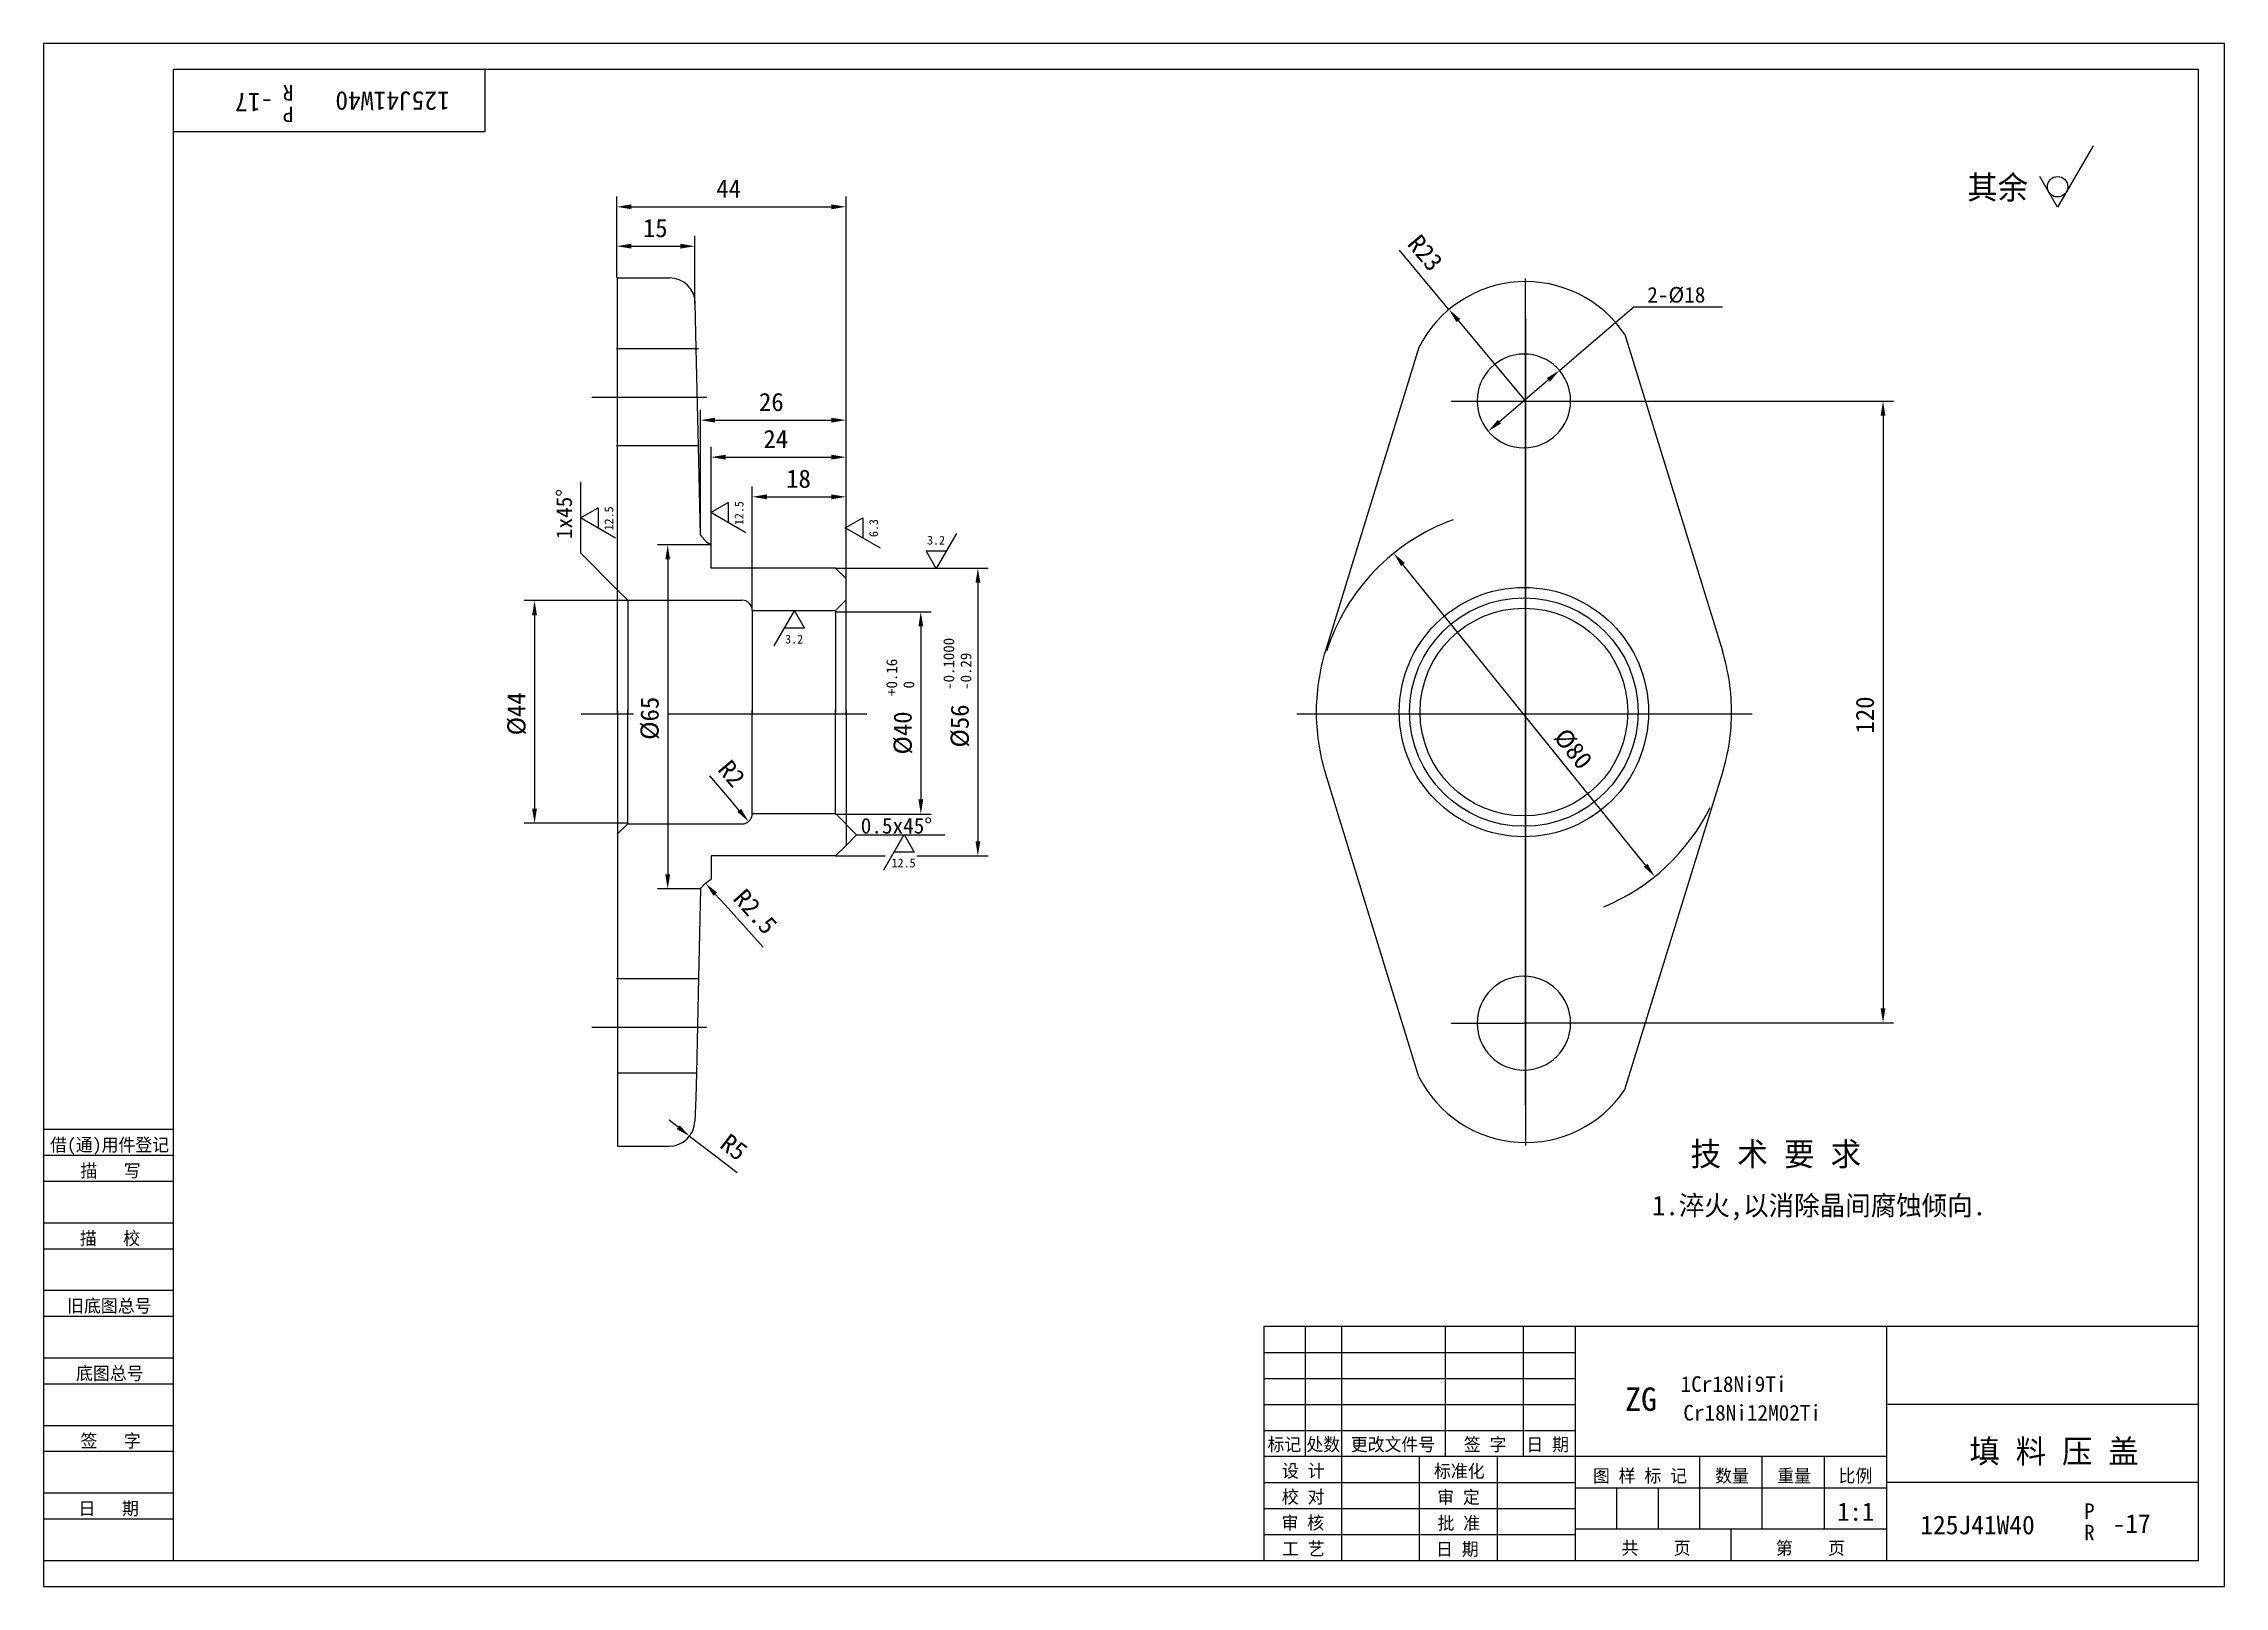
# Model space of a CAD drawing. Header units: metres. Extents: x 0 to 420, y 0 to 297.
import ezdxf

# ---------------------------------------------------------------- set-up
doc = ezdxf.new("R2010")
doc.units = ezdxf.units.M
for name, color, linetype in [('C', 6, 'Continuous'), ('D', 1, 'Continuous'), ('FL', 5, 'Continuous'), ('T', 7, 'Continuous'), ('TL', 4, 'Continuous')]:
    doc.layers.add(name, color=color, linetype=linetype)

# ---------------------------------------------------------------- blocks, each defined once
blk = doc.blocks.new('TUKUN3')
at = {"layer": 'FL'}
for p, q in [((420, 297), (0, 297)), ((0, 297), (0, 0)), ((420, 0), (420, 297)), ((0, 78), (25, 78)), ((0, 70), (25, 70)), ((0, 65), (25, 65)), ((0, 57), (25, 57)), ((0, 52), (25, 52)), ((243, 25), (243, 50)), ((250, 5), (250, 50)), ((270, 25), (270, 50)), ((285, 25), (285, 50)), ((0, 44), (25, 44)), ((235, 45), (295, 45)), ((0, 39), (25, 39)), ((235, 40), (295, 40)), ((235, 35), (295, 35)), ((0, 31), (25, 31)), ((235, 30), (295, 30)), ((0, 26), (25, 26)), ((280, 5), (280, 25)), ((0, 18), (25, 18)), ((235, 20), (295, 20)), ((0, 13), (25, 13)), ((235, 15), (295, 15)), ((235, 10), (295, 10)), ((0, 0), (420, 0))]:
    blk.add_line(p, q, dxfattribs=at)
at = {"layer": 'TL'}
for p, q in [((415, 292), (25, 292)), ((25, 5), (25, 292)), ((85, 292), (85, 280)), ((415, 5), (415, 292)), ((85, 280), (25, 280)), ((0, 88), (25, 88)), ((0, 83), (25, 83)), ((415, 50), (235, 50)), ((235, 50), (235, 5)), ((295, 5), (295, 50)), ((355, 5), (355, 50)), ((415, 35), (355, 35)), ((355, 25), (235, 25)), ((265, 5), (265, 25)), ((319, 11), (319, 25)), ((331, 11), (331, 25)), ((343, 11), (343, 25)), ((295, 19), (355, 19)), ((303, 11), (303, 19)), ((311, 11), (311, 19)), ((415, 20), (355, 20)), ((355, 11), (295, 11)), ((325, 5), (325, 11)), ((0, 5), (415, 5))]:
    blk.add_line(p, q, dxfattribs=at)
at = {"layer": 'T'}
for s, p in [('借(通)用件登记', (1.26, 83.76)), ('描   写', (7.09, 78.76)), ('描   校', (6.98, 65.76)), ('旧底图总号', (4.52, 52.76)), ('底图总号', (6.25, 39.76)), ('签   字', (7.1, 26.76)), ('标记', (235.71, 26.07)), ('处数', (243.22, 26.07)), ('更改文件号', (251.75, 26.07)), ('签 字', (273.53, 26.07)), ('日 期', (285.57, 26.07)), ('设 计', (238.5, 20.99)), ('标准化', (267.77, 20.93)), ('图 样 标 记', (298.4, 20.04)), ('数量', (321.92, 20.04)), ('重量', (333.88, 20.04)), ('比例', (345.7, 20.04)), ('校 对', (238.48, 15.99)), ('审 定', (268.39, 15.93)), ('日   期', (6.72, 13.76)), ('审 核', (238.41, 10.99)), ('批 准', (268.46, 10.93)), ('工 艺', (238.52, 5.99)), ('日 期', (268.18, 5.93)), ('共    页', (303.91, 6.13)), ('第    页', (333.62, 6.13))]:
    blk.add_text(s, height=2.5, dxfattribs=at).set_placement(p)

msp = doc.modelspace()

# ---------------------------------------------------------------- linework, layer by layer
at = {"layer": 'C'}
for p, q in [((285.43, 244), (285.43, 251.76)), ((285.43, 92.64), (285.43, 248.87)), ((285.43, 244), (285.43, 85.13)), ((105.56, 228.96), (127.71, 228.96)), ((271.1, 228.19), (285.09, 228.19)), ((103.54, 168), (113.61, 168)), ((120.2, 168), (158.55, 168)), ((241.38, 168), (329.04, 168)), ((105.56, 107.68), (127.71, 107.68)), ((271.1, 108.45), (285.09, 108.45)), ((285.43, 92.64), (285.43, 84.87))]:
    msp.add_line(p, q, dxfattribs=at)
at = {"layer": 'D'}
for p, q in [((394.71, 277.34), (387.88, 265.51)), ((387.88, 265.51), (384.47, 271.42)), ((110.4, 260), (110.4, 267.59)), ((113.2, 265.59), (151.74, 265.59)), ((154.54, 226.52), (154.54, 267.59)), ((110.4, 251.97), (110.4, 260)), ((113.2, 258), (122.64, 258)), ((125.44, 246.99), (125.44, 260)), ((267.07, 250.12), (261.13, 257.22)), ((270.66, 245.83), (267.07, 250.12)), ((272.46, 243.68), (285.43, 228.19)), ((296.19, 237.72), (306.28, 246.33)), ((306.28, 246.33), (323.36, 246.33)), ((291.93, 234.09), (296.19, 237.72)), ((289.8, 232.27), (280.37, 224.22)), ((285.09, 228.19), (356.26, 228.19)), ((126.5, 202.37), (126.5, 226.52)), ((129.3, 224.52), (151.74, 224.52)), ((154.54, 219.39), (154.54, 226.52)), ((354.26, 225.39), (354.26, 111.3)), ((128.54, 200.5), (128.54, 219.39)), ((154.54, 211.75), (154.54, 219.39)), ((131.34, 217.39), (151.74, 217.39)), ((103.47, 198.88), (103.47, 212.55)), ((136.49, 187.86), (136.49, 211.75)), ((154.54, 194), (154.54, 211.75)), ((103.4, 205.71), (106.78, 207.66)), ((106.78, 207.66), (106.78, 203.76)), ((128.48, 206.73), (131.86, 208.68)), ((135.24, 202.83), (128.48, 206.73)), ((131.86, 208.68), (131.86, 204.78)), ((139.29, 209.75), (151.74, 209.75)), ((110.16, 201.81), (103.4, 205.71)), ((154.39, 203.78), (157.77, 205.73)), ((161.15, 199.88), (154.39, 203.78)), ((157.77, 205.73), (157.77, 201.83)), ((175.83, 202.71), (171.93, 195.95)), ((110.54, 191.81), (103.47, 198.88)), ((128.54, 200.5), (118.2, 200.5)), ((120.2, 197.7), (120.2, 137.06)), ((169.97, 199.33), (173.88, 199.33)), ((171.93, 195.95), (169.97, 199.33)), ((152.54, 196), (181.93, 196)), ((308.54, 138.83), (261.79, 196.71)), ((112.51, 189.77), (92.55, 189.77)), ((179.93, 193.2), (179.93, 143.44)), ((94.55, 186.97), (94.55, 149.7)), ((140.69, 181.06), (144.59, 187.82)), ((144.59, 187.82), (146.54, 184.44)), ((152.45, 187.61), (170.94, 187.61)), ((168.94, 184.81), (168.94, 151.49)), ((146.54, 184.44), (142.64, 184.44)), ((132.16, 151.53), (128.34, 156.05)), ((133.97, 149.39), (132.16, 151.53)), ((152.45, 148.69), (170.94, 148.69)), ((112.51, 146.9), (92.55, 146.9)), ((154.54, 146.67), (156.56, 144.66)), ((154.54, 142.64), (156.56, 144.66)), ((156.56, 144.66), (165.88, 144.66)), ((161.84, 137.96), (165.74, 144.72)), ((165.74, 144.72), (167.69, 141.34)), ((165.88, 144.66), (173.55, 144.66)), ((152.54, 140.64), (162.05, 140.64)), ((167.69, 141.34), (163.79, 141.34)), ((168.2, 140.64), (181.93, 140.64)), ((126.5, 134.26), (118.2, 134.26)), ((129.36, 133.26), (131.24, 131.18)), ((131.24, 131.18), (138.55, 123.06)), ((285.16, 108.5), (356.26, 108.5)), ((122.2, 88.39), (120.45, 89.73)), ((124.42, 86.69), (128.87, 83.29)), ((128.87, 83.29), (133.57, 79.69))]:
    msp.add_line(p, q, dxfattribs=at)
msp.add_circle((387.88, 269.45), 1.97, dxfattribs=at)
for start, end in [(110.01, 162.15), (292.49, 333.52)]:
    msp.add_arc((285.16, 167.77), 40, start, end, dxfattribs=at)
for points in [[(113.2, 266.05), (113.2, 265.12), (110.4, 265.59)], [(151.74, 266.05), (151.74, 265.12), (154.54, 265.59)], [(113.2, 258.47), (113.2, 257.54), (110.4, 258)], [(122.64, 258.47), (122.64, 257.54), (125.44, 258)], [(272.1, 243.38), (272.82, 243.98), (270.66, 245.83)], [(290.11, 231.91), (289.5, 232.62), (291.93, 234.09)], [(353.79, 225.39), (354.72, 225.39), (354.26, 228.19)], [(129.3, 224.98), (129.3, 224.05), (126.5, 224.52)], [(151.74, 224.98), (151.74, 224.05), (154.54, 224.52)], [(280.68, 223.86), (280.07, 224.57), (278.24, 222.4)], [(131.34, 217.86), (131.34, 216.93), (128.54, 217.39)], [(151.74, 217.86), (151.74, 216.93), (154.54, 217.39)], [(139.29, 210.22), (139.29, 209.29), (136.49, 209.75)], [(151.74, 210.22), (151.74, 209.29), (154.54, 209.75)], [(119.73, 197.7), (120.66, 197.7), (120.2, 200.5)], [(261.43, 196.42), (262.16, 197.01), (260.03, 198.89)], [(179.47, 193.2), (180.4, 193.2), (179.93, 196)], [(94.08, 186.97), (95.01, 186.97), (94.55, 189.77)], [(168.48, 184.81), (169.41, 184.81), (168.94, 187.61)], [(168.48, 151.49), (169.41, 151.49), (168.94, 148.69)], [(94.08, 149.7), (95.01, 149.7), (94.55, 146.9)], [(133.62, 149.09), (134.33, 149.69), (135.78, 147.25)], [(179.47, 143.44), (180.4, 143.44), (179.93, 140.64)], [(308.17, 138.54), (308.9, 139.12), (310.29, 136.65)], [(119.73, 137.06), (120.66, 137.06), (120.2, 134.26)], [(129.02, 132.95), (129.71, 133.57), (127.49, 135.34)], [(353.79, 111.3), (354.72, 111.3), (354.26, 108.5)], [(121.91, 88.02), (122.48, 88.76), (124.42, 86.69)]]:
    msp.add_solid(points, dxfattribs=at)
at = {"layer": 'TL'}
for p, q in [((110.54, 251.91), (120.51, 251.91)), ((110.54, 245.5), (110.54, 251.91)), ((110.54, 238.34), (110.54, 245.5)), ((125.7, 238.34), (125.5, 247.02)), ((304.52, 241.01), (323.31, 180.11)), ((110.31, 238.3), (126.11, 238.3)), ((110.54, 219.52), (110.54, 238.34)), ((126.12, 219.52), (125.7, 238.34)), ((264.88, 238.52), (246.86, 180.11)), ((110.31, 219.63), (126.11, 219.63)), ((110.54, 191.82), (110.54, 219.52)), ((126.5, 202.37), (126.12, 219.52)), ((128.54, 196), (128.54, 200.5)), ((152.54, 196), (128.54, 196)), ((154.54, 194), (152.54, 196)), ((154.54, 189.62), (154.54, 194)), ((110.49, 191.86), (112.49, 189.86)), ((110.54, 168), (110.54, 191.81)), ((112.49, 189.86), (112.49, 167.91)), ((112.49, 189.86), (134.49, 189.86)), ((152.49, 187.86), (154.49, 189.86)), ((154.54, 188), (154.54, 189.62)), ((136.49, 187.86), (136.49, 167.91)), ((136.49, 187.86), (152.49, 187.86)), ((152.49, 187.86), (152.49, 167.91)), ((154.54, 168), (154.54, 188)), ((110.54, 168.64), (110.54, 144.83)), ((112.49, 146.78), (112.49, 168.73)), ((136.49, 148.78), (136.49, 168.73)), ((152.49, 148.78), (152.49, 168.73)), ((154.54, 168.64), (154.54, 148.64)), ((264.88, 98.11), (246.86, 156.53)), ((304.52, 95.63), (323.31, 156.53)), ((136.49, 148.78), (152.49, 148.78)), ((152.49, 148.78), (154.49, 146.78)), ((154.54, 148.64), (154.54, 147.02)), ((154.54, 147.02), (154.54, 142.64)), ((110.49, 144.78), (112.49, 146.78)), ((110.54, 144.82), (110.54, 117.11)), ((112.49, 146.78), (134.49, 146.78)), ((152.54, 140.64), (128.54, 140.64)), ((128.54, 140.64), (128.54, 136.14)), ((154.54, 142.64), (152.54, 140.64)), ((126.5, 134.26), (126.12, 117.12)), ((110.31, 117.01), (126.11, 117.01)), ((110.54, 117.11), (110.54, 98.84)), ((126.12, 117.12), (125.71, 98.84)), ((110.49, 98.84), (125.71, 98.84)), ((110.54, 98.84), (110.54, 91.14)), ((125.71, 98.84), (125.6, 94.07)), ((125.6, 94.07), (125.45, 89.55)), ((110.54, 91.14), (110.54, 84.73)), ((110.54, 84.73), (120.45, 84.73))]:
    msp.add_line(p, q, dxfattribs=at)
for points in [[(126.5, 202.37, 0.09), (128.54, 200.5, 0.09)], [(126.5, 134.26, -0.09), (128.54, 136.14, -0.09)]]:
    msp.add_lwpolyline(points, format="xyb", dxfattribs=at)
for radius in [24, 22, 20]:
    msp.add_circle((285.09, 168.32), radius, dxfattribs=at)
for centre, radius, start, end in [((120.51, 246.91), 5, 1.27, 90), ((285.43, 228.19), 23, 33.88, 153.3), ((285.09, 228.24), 9, 0.23, 180), ((285.09, 228.19), 9, 180, 359.77), ((134.49, 187.86), 2, 0, 90), ((285.09, 168.32), 40, 162.86, 180.46), ((285.09, 168.32), 40, 359.54, 17.15), ((285.09, 168.32), 40, 179.54, 197.14), ((285.09, 168.32), 40, 342.85, 0.46), ((134.49, 148.78), 2, 270, 0), ((285.09, 108.45), 9, 0.23, 180), ((285.09, 108.4), 9, 180, 359.77), ((285.43, 108.45), 23, 206.7, 326.12), ((120.45, 89.73), 5, 270, 358)]:
    msp.add_arc(centre, radius, start, end, dxfattribs=at)

# ---------------------------------------------------------------- block references
at = {"layer": 'D'}
msp.add_blockref('TUKUN3', (0, 0), dxfattribs=at)

# ---------------------------------------------------------------- texts
for s, height, rotation, p in [('-17', 3.6, 180, (44.21, 287.49)), ('R', 3, 180, (48.1, 289.03)), ('125J41W40', 3.6, 180, (78.23, 287.77)), ('P', 3, 180, (48.1, 284.89)), ('R23', 3.5, 309.93, (262.47, 258.34)), ('1x45%%d', 3, 90, (101.74, 201.61)), ('12.5', 1.7, 90, (109.71, 203.28)), ('12.5', 1.7, 90, (134.79, 204.3)), ('6.3', 1.7, 90, (160.7, 202)), ('-0.1000', 2.1, 90, (175.38, 172.6)), ('+0.16', 2.1, 90, (164.39, 171.43)), ('-0.29', 2.1, 90, (178.67, 172.6)), (' 0', 2.1, 90, (167.68, 171.43)), ('%%C44', 3.5, 90, (92.8, 163.83)), ('%%C65', 3.5, 90, (118.45, 162.97)), ('%%C40', 3.5, 90, (167.19, 160.15)), ('%%C56', 3.5, 90, (178.18, 161.49)), ('120', 3.5, 90, (352.51, 164.18)), ('%%C80', 3.5, 308.92, (290.65, 163.41)), ('R2', 3.5, 310.26, (129.67, 157.18)), ('R2.5', 3.5, 312.02, (132.6, 132.28)), ('R5', 3.5, 322.58, (130, 84.62))]:
    msp.add_text(s, height=height, rotation=rotation, dxfattribs=at).set_placement(p)
for s, height, p in [('44', 3.5, (129.55, 267.34)), ('其余', 4.5, (370.47, 267.06)), ('15', 3.5, (115.42, 259.75)), ('2-%%c18', 3, (308.85, 247.15)), ('26', 3.5, (137.77, 226.27)), ('24', 3.5, (138.62, 219.14)), ('18', 3.5, (143.01, 211.5)), ('3.2', 1.7, (170.14, 200.56)), ('3.2', 1.7, (142.81, 181.51)), ('0.5x45%%d', 3, (157.37, 144.93)), ('12.5', 1.7, (163.31, 138.41)), ('技 术 要 求', 4.54, (317.18, 80.96)), ('1.淬火,以消除晶间腐蚀倾向.', 3.78, (309.77, 71.43)), ('ZG', 4.5, (304.59, 33.79)), ('1Cr18Ni9Ti', 3, (315.26, 37.45)), ('Cr18Ni12M02Ti', 3, (315.79, 31.93)), ('填 料 压 盖', 4.5, (370.9, 23.75)), ('1:1', 3.5, (345.43, 12.63)), ('125J41W40', 3.6, (361.44, 10.02)), ('P', 3, (392.97, 12.98)), ('-17', 3.6, (398.46, 10.28)), ('R', 3, (392.97, 8.85))]:
    msp.add_text(s, height=height, dxfattribs=at).set_placement(p)

doc.saveas('drawing.dxf')
